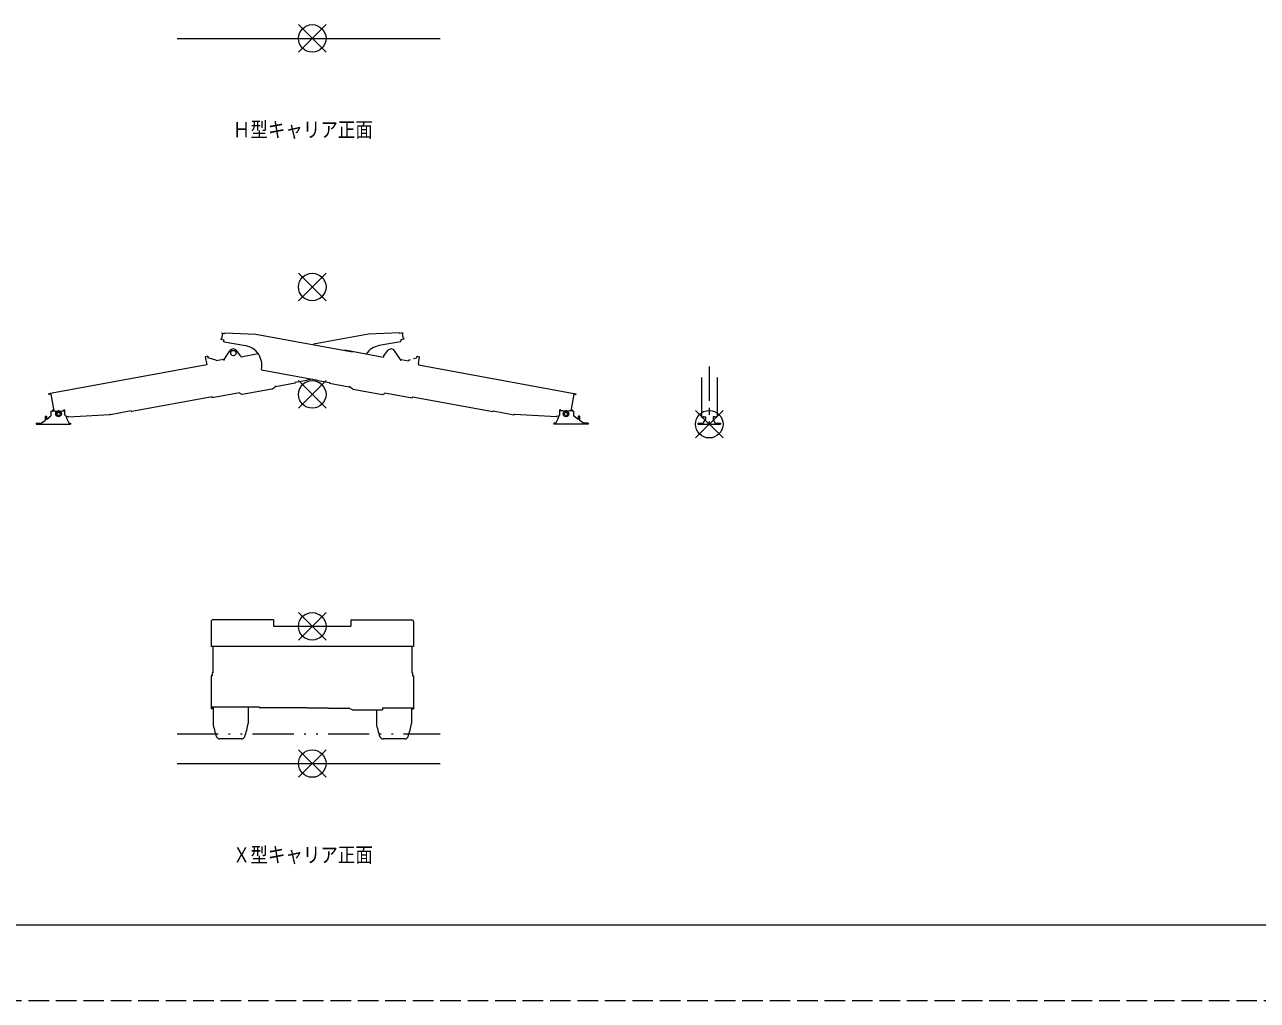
# Model space of a CAD drawing. Units: millimetres on the paper. Extents: x -420 to 420, y -297 to 297.
# Drawn here: x -281.1 to -101.4, y -297 to -154.9 of the extents above; entities that cross this region are included whole.
import ezdxf
from ezdxf.enums import TextEntityAlignment as Align

# ---------------------------------------------------------------- set-up
doc = ezdxf.new("R2010")
doc.units = ezdxf.units.MM
for name, pattern in [('CHAIN1', [8, 5, -1, 1, -1]), ('DASHED3', [4, 3, -1]), ('DASHED_DOUBLE_DOTTED', [11, 6, -1.5, 0.25, -1.5, 0.25, -1.5])]:
    doc.linetypes.add(name, pattern=pattern)
doc.layers.add('0-0_0', color=7, linetype='Continuous', lineweight=18)
doc.layers.add('0-1_1', color=7, linetype='DASHED3', lineweight=18)
doc.styles.add('ＭＳ ゴシック', font='')
doc.styles.get('ＭＳ ゴシック').set_extended_font_data('MS Gothic')

msp = doc.modelspace()

# ---------------------------------------------------------------- linework, layer by layer
at = {"layer": '0-0_0', "color": 5}
for p, q in [((-241.143, -154.882), (-237.143, -158.882)), ((-241.143, -158.882), (-237.143, -154.882)), ((-241.143, -191.093), (-237.143, -195.093)), ((-241.143, -195.093), (-237.143, -191.093)), ((-241.143, -206.733), (-237.143, -210.733)), ((-241.143, -210.733), (-237.143, -206.733)), ((-183.298, -211.082), (-179.298, -215.082)), ((-183.298, -215.082), (-179.298, -211.082)), ((-241.143, -240.521), (-237.143, -244.521)), ((-241.143, -244.521), (-237.143, -240.521)), ((-241.143, -264.51), (-237.143, -260.51)), ((-241.143, -260.51), (-237.143, -264.51))]:
    msp.add_line(p, q, dxfattribs=at)
at = {"layer": '0-0_0'}
for p, q in [((-258.839, -156.882), (-220.505, -156.882)), ((-252.461, -200.615), (-252.477, -200.704)), ((-252.477, -200.704), (-252.035, -200.785)), ((-252.461, -200.615), (-252.363, -200.633)), ((-252.309, -199.789), (-251.867, -199.87)), ((-252.035, -200.785), (-252.064, -200.942)), ((-251.983, -201.059), (-252.064, -200.942)), ((-251.983, -201.059), (-248.894, -201.626)), ((-251.847, -199.762), (-251.867, -199.87)), ((-251.827, -199.763), (-247.354, -199.952)), ((-247.354, -199.952), (-233.306, -202.531)), ((-226.302, -201.059), (-229.391, -201.626)), ((-226.439, -199.762), (-226.419, -199.87)), ((-225.976, -199.789), (-226.419, -199.87)), ((-226.302, -201.059), (-226.222, -200.942)), ((-225.808, -200.704), (-226.251, -200.785)), ((-226.251, -200.785), (-226.222, -200.942)), ((-225.96, -199.878), (-226.059, -199.896)), ((-226.059, -199.896), (-225.923, -200.633)), ((-225.976, -199.789), (-225.96, -199.878)), ((-225.825, -200.615), (-225.923, -200.633)), ((-225.825, -200.615), (-225.808, -200.704)), ((-252, -203.637), (-251.139, -202.378)), ((-249.541, -203.185), (-250.163, -202.358)), ((-247.006, -202.842), (-249.519, -203.303)), ((-234.401, -202.269), (-228.767, -203.303)), ((-228.745, -203.185), (-228.122, -202.356)), ((-226.286, -203.637), (-227.147, -202.378)), ((-254.521, -204.415), (-277.566, -208.646)), ((-254.382, -203.179), (-254.736, -203.244)), ((-254.736, -203.244), (-254.521, -204.415)), ((-254.382, -203.179), (-254.342, -203.396)), ((-253.161, -203.738), (-254.342, -203.396)), ((-253.161, -203.738), (-253.141, -203.846)), ((-252.098, -203.655), (-253.141, -203.846)), ((-252.098, -203.655), (-252.077, -203.773)), ((-251.978, -203.755), (-252.077, -203.773)), ((-252, -203.637), (-251.978, -203.755)), ((-249.541, -203.185), (-249.519, -203.303)), ((-228.745, -203.185), (-228.767, -203.303)), ((-226.286, -203.637), (-226.308, -203.755)), ((-226.308, -203.755), (-226.209, -203.773)), ((-226.188, -203.655), (-226.209, -203.773)), ((-226.188, -203.655), (-225.145, -203.846)), ((-225.125, -203.738), (-225.145, -203.846)), ((-225.125, -203.738), (-224.824, -203.651)), ((-224.395, -203.527), (-223.944, -203.396)), ((-223.904, -203.179), (-223.944, -203.396)), ((-223.904, -203.179), (-223.55, -203.244)), ((-223.55, -203.244), (-223.731, -204.228)), ((-223.731, -204.228), (-223.652, -204.242)), ((-223.652, -204.242), (-223.686, -204.429)), ((-223.686, -204.429), (-200.72, -208.646)), ((-246.526, -205.06), (-246.543, -205.154)), ((-246.543, -205.154), (-238.33, -206.662)), ((-239.143, -206.512), (-239.956, -206.662)), ((-182.423, -206.255), (-182.423, -211.945)), ((-180.173, -206.255), (-180.173, -211.945)), ((-245.053, -207.974), (-249.38, -208.768)), ((-245.053, -207.974), (-244.6, -207.667)), ((-244.52, -207.55), (-244.619, -207.569)), ((-244.619, -207.569), (-244.6, -207.667)), ((-244.52, -207.55), (-244.504, -207.639)), ((-241.652, -207.115), (-244.504, -207.639)), ((-239.947, -206.711), (-241.668, -207.027)), ((-241.668, -207.027), (-241.652, -207.115)), ((-239.956, -206.662), (-239.947, -206.711)), ((-238.33, -206.662), (-238.339, -206.711)), ((-238.339, -206.711), (-236.618, -207.027)), ((-236.618, -207.027), (-236.634, -207.115)), ((-236.634, -207.115), (-233.782, -207.639)), ((-233.766, -207.55), (-233.782, -207.639)), ((-233.766, -207.55), (-233.667, -207.569)), ((-233.667, -207.569), (-233.685, -207.667)), ((-233.233, -207.974), (-233.685, -207.667)), ((-233.233, -207.974), (-228.906, -208.768)), ((-277.566, -208.646), (-277.544, -208.764)), ((-277.249, -208.71), (-277.544, -208.764)), ((-277.249, -208.71), (-276.804, -211.132)), ((-253.742, -209.101), (-265.446, -211.25)), ((-253.742, -209.101), (-253.716, -209.239)), ((-249.733, -208.508), (-253.716, -209.239)), ((-249.733, -208.508), (-249.715, -208.606)), ((-249.38, -208.768), (-249.715, -208.606)), ((-228.906, -208.768), (-228.571, -208.606)), ((-228.553, -208.508), (-228.571, -208.606)), ((-228.553, -208.508), (-224.569, -209.239)), ((-224.544, -209.101), (-224.569, -209.239)), ((-224.544, -209.101), (-212.84, -211.25)), ((-201.037, -208.71), (-201.482, -211.132)), ((-201.037, -208.71), (-200.742, -208.764)), ((-200.72, -208.646), (-200.742, -208.764)), ((-275.038, -211.943), (-274.726, -211.926)), ((-274.721, -212.006), (-274.726, -211.926)), ((-274.721, -212.006), (-268.625, -211.685)), ((-268.521, -211.693), (-268.594, -211.606)), ((-265.517, -211.141), (-268.521, -211.693)), ((-265.517, -211.141), (-265.504, -211.21)), ((-265.504, -211.21), (-265.446, -211.25)), ((-212.781, -211.21), (-212.84, -211.25)), ((-212.769, -211.141), (-212.781, -211.21)), ((-212.769, -211.141), (-209.765, -211.693)), ((-209.765, -211.693), (-209.698, -211.613)), ((-209.661, -211.685), (-209.698, -211.613)), ((-203.564, -212.006), (-209.661, -211.685)), ((-203.564, -212.006), (-203.56, -211.926)), ((-203.248, -211.943), (-203.56, -211.926)), ((-182.948, -212.922), (-182.167, -212.922)), ((-182.948, -212.922), (-182.948, -213.082)), ((-182.948, -213.082), (-179.648, -213.082)), ((-182.423, -211.945), (-182.398, -211.945)), ((-182.398, -211.957), (-182.398, -211.945)), ((-182.398, -211.957), (-182.318, -211.957)), ((-182.318, -212.133), (-182.318, -211.957)), ((-182.318, -212.133), (-182.248, -212.133)), ((-182.248, -212.133), (-182.248, -212.064)), ((-182.248, -212.064), (-182.128, -212.064)), ((-182.167, -212.922), (-181.849, -212.372)), ((-182.128, -211.957), (-182.058, -211.957)), ((-182.128, -212.064), (-182.128, -211.957)), ((-182.058, -211.982), (-182.058, -211.957)), ((-182.058, -211.982), (-181.849, -212.009)), ((-181.849, -212.009), (-181.849, -212.372)), ((-180.538, -211.982), (-180.746, -212.009)), ((-180.746, -212.009), (-180.746, -212.372)), ((-180.746, -212.372), (-180.428, -212.922)), ((-180.538, -211.957), (-180.538, -211.982)), ((-180.538, -211.957), (-180.468, -211.957)), ((-180.468, -212.064), (-180.468, -211.957)), ((-180.428, -212.922), (-179.648, -212.922)), ((-180.278, -212.133), (-180.348, -212.133)), ((-180.278, -211.957), (-180.198, -211.957)), ((-180.278, -212.133), (-180.278, -211.957)), ((-180.198, -211.945), (-180.198, -211.957)), ((-180.198, -211.945), (-180.173, -211.945)), ((-179.648, -212.922), (-179.648, -213.082)), ((-253.893, -241.821), (-253.893, -245.471)), ((-244.783, -241.591), (-253.662, -241.591)), ((-244.783, -241.591), (-244.783, -242.521)), ((-233.503, -241.591), (-233.503, -242.521)), ((-233.503, -241.591), (-224.622, -241.591)), ((-224.393, -241.821), (-224.393, -245.471)), ((-244.783, -242.521), (-233.503, -242.521)), ((-224.393, -245.471), (-253.893, -245.471)), ((-253.653, -245.471), (-253.653, -249.292)), ((-224.633, -245.471), (-224.633, -249.292)), ((-253.733, -249.292), (-253.733, -249.732)), ((-253.653, -249.292), (-253.733, -249.292)), ((-253.893, -249.732), (-253.893, -254.532)), ((-253.733, -249.732), (-253.893, -249.732)), ((-224.553, -249.732), (-224.393, -249.732)), ((-224.393, -249.732), (-224.393, -254.532)), ((-253.733, -254.532), (-253.893, -254.532)), ((-253.733, -254.232), (-253.733, -254.532)), ((-253.733, -254.232), (-246.903, -254.232)), ((-253.608, -254.232), (-253.608, -256.666)), ((-248.478, -254.232), (-248.478, -256.666)), ((-239.903, -254.322), (-239.903, -254.372)), ((-239.903, -254.372), (-236.803, -254.372)), ((-236.803, -254.372), (-236.803, -254.462)), ((-236.803, -254.462), (-233.903, -254.462)), ((-233.903, -254.372), (-233.903, -254.462)), ((-233.903, -254.372), (-233.803, -254.372)), ((-233.803, -254.372), (-233.803, -254.472)), ((-233.303, -254.692), (-233.803, -254.472)), ((-233.303, -254.692), (-228.903, -254.692)), ((-229.808, -254.692), (-229.808, -256.666)), ((-228.903, -254.372), (-228.903, -254.692)), ((-228.903, -254.372), (-224.553, -254.372)), ((-224.678, -254.372), (-224.678, -256.666)), ((-224.553, -254.372), (-224.553, -254.532)), ((-224.553, -254.532), (-224.393, -254.532)), ((-249.461, -258.921), (-252.625, -258.921)), ((-225.661, -258.921), (-228.825, -258.921)), ((-258.839, -262.51), (-220.505, -262.51))]:
    msp.add_line(p, q, dxfattribs=at)
at = {"layer": '0-0_0', "linetype": 'CHAIN1'}
msp.add_line((-181.298, -204.698), (-181.298, -213.197), dxfattribs=at)
at = {"layer": '0-0_0', "color": 2}
for p, q in [((-278.057, -211.922), (-278.057, -212.526)), ((-277.867, -212.406), (-277.217, -211.843)), ((-277.217, -211.2), (-277.217, -211.843)), ((-277.217, -211.2), (-277.017, -211.2)), ((-277.017, -210.982), (-277.017, -211.2)), ((-276.897, -211.132), (-276.617, -211.132)), ((-276.617, -211.183), (-276.188, -211.113)), ((-276.617, -211.132), (-276.617, -211.183)), ((-276.035, -211.113), (-275.607, -211.183)), ((-275.607, -211.183), (-275.607, -211.132)), ((-275.607, -211.132), (-275.327, -211.132)), ((-275.327, -210.982), (-275.207, -210.982)), ((-275.327, -211.132), (-275.327, -210.982)), ((-275.207, -211.752), (-275.207, -210.982)), ((-275.207, -211.752), (-275.112, -211.752)), ((-275.112, -211.752), (-274.864, -212.396)), ((-203.174, -211.752), (-203.422, -212.396)), ((-203.079, -211.752), (-203.174, -211.752)), ((-202.959, -210.982), (-203.079, -210.982)), ((-203.079, -211.752), (-203.079, -210.982)), ((-202.959, -211.132), (-202.959, -210.982)), ((-202.679, -211.132), (-202.959, -211.132)), ((-202.25, -211.113), (-202.679, -211.183)), ((-202.679, -211.183), (-202.679, -211.132)), ((-201.669, -211.183), (-202.098, -211.113)), ((-201.669, -211.132), (-201.669, -211.183)), ((-201.389, -211.132), (-201.669, -211.132)), ((-201.269, -210.982), (-201.269, -211.2)), ((-201.069, -211.2), (-201.269, -211.2)), ((-201.069, -211.2), (-201.069, -211.843)), ((-200.419, -212.406), (-201.069, -211.843)), ((-200.229, -211.922), (-200.229, -212.526)), ((-279.362, -212.922), (-278.612, -212.922)), ((-279.362, -212.922), (-279.362, -213.082)), ((-279.362, -213.082), (-274.362, -213.082)), ((-278.612, -212.885), (-278.057, -212.526)), ((-278.612, -212.885), (-278.612, -212.922)), ((-274.864, -212.396), (-274.612, -212.885)), ((-274.612, -212.885), (-274.612, -212.922)), ((-274.612, -212.922), (-274.362, -212.922)), ((-274.362, -212.922), (-274.362, -213.082)), ((-203.924, -212.922), (-203.924, -213.082)), ((-203.674, -212.922), (-203.924, -212.922)), ((-198.924, -213.082), (-203.924, -213.082)), ((-203.422, -212.396), (-203.674, -212.885)), ((-203.674, -212.885), (-203.674, -212.922)), ((-199.674, -212.885), (-200.229, -212.526)), ((-199.674, -212.885), (-199.674, -212.922)), ((-198.924, -212.922), (-199.674, -212.922)), ((-198.924, -212.922), (-198.924, -213.082))]:
    msp.add_line(p, q, dxfattribs=at)
at = {"layer": '0-0_0', "linetype": 'DASHED_DOUBLE_DOTTED'}
msp.add_line((-258.839, -258.161), (-220.505, -258.161), dxfattribs=at)
at = {"layer": '0-0_0'}
for points in [[(-252.309, -199.789), (-252.326, -199.878), (-252.227, -199.896), (-252.363, -200.633)], [(-226.439, -199.762), (-230.931, -199.952), (-238.977, -201.429)], [(-268.625, -211.685), (-268.593, -211.623), (-268.594, -211.606)], [(-180.348, -212.133), (-180.348, -212.064), (-180.468, -212.064)], [(-224.633, -249.292), (-224.553, -249.292), (-224.553, -249.732)], [(-246.903, -254.227), (-246.903, -254.322), (-239.903, -254.322)]]:
    msp.add_lwpolyline(points, dxfattribs=at)
at = {"layer": '0-0_0', "color": 2}
for points in [[(-278.057, -211.922), (-277.867, -211.922), (-277.867, -212.406)], [(-277.017, -210.982), (-276.897, -210.982), (-276.897, -211.132)], [(-201.269, -210.982), (-201.389, -210.982), (-201.389, -211.132)], [(-200.229, -211.922), (-200.419, -211.922), (-200.419, -212.406)]]:
    msp.add_lwpolyline(points, dxfattribs=at)
at = {"layer": '0-0_0', "color": 5}
for centre in [(-239.143, -156.882), (-239.143, -193.093), (-239.143, -208.733), (-181.298, -213.082), (-239.143, -242.521), (-239.143, -262.51)]:
    msp.add_circle(centre, 2, dxfattribs=at)
at = {"layer": '0-0_0'}
msp.add_circle((-250.644, -202.717), 0.39, dxfattribs=at)
at = {"layer": '0-0_0', "color": 2}
for centre, radius in [((-276.112, -211.582), 0.415), ((-276.112, -211.582), 0.25), ((-202.174, -211.582), 0.415), ((-202.174, -211.582), 0.25)]:
    msp.add_circle(centre, radius, dxfattribs=at)
at = {"layer": '0-0_0'}
for centre, radius, start, end in [((-250.644, -202.717), 0.6, 36.75825, 145.63077), ((-249.427, -204.528), 2.95, 349.5961, 79.59611), ((-228.859, -204.528), 2.95, 100.4039, 145.15368), ((-227.642, -202.717), 0.6, 34.36923, 143.07203), ((-253.663, -241.821), 0.23, 90, 180.00001), ((-224.623, -241.821), 0.23, 0, 90.11297), ((-243.737, -255.067), 10, 189.20109, 200.67415), ((-258.349, -255.067), 10, 339.32585, 350.79891), ((-219.937, -255.067), 10, 189.20109, 200.67415), ((-234.549, -255.067), 10, 339.32585, 350.79891), ((-252.625, -258.421), 0.5, 200.67415, 270), ((-249.461, -258.421), 0.5, 270, 339.32585), ((-228.825, -258.421), 0.5, 200.67415, 270), ((-225.661, -258.421), 0.5, 270, 339.32585)]:
    msp.add_arc(centre, radius, start, end, dxfattribs=at)
at = {"layer": '0-0_0', "color": 2}
for centre, start, end in [((-276.112, -211.582), 80.68988, 99.34442), ((-202.174, -211.582), 80.65558, 99.31012)]:
    msp.add_arc(centre, 0.475, start, end, dxfattribs=at)
at = {"layer": '0-1_1', "linetype": 'Continuous'}
msp.add_line((-411.5, -286), (411.5, -286), dxfattribs=at)
at = {"layer": '0-1_1'}
msp.add_line((-420.5, -297), (420.5, -297), dxfattribs=at)
msp.add_line((-420.5, -297), (420.5, -297), dxfattribs=at)

# ---------------------------------------------------------------- texts
at = {"layer": '0-0_0', "style": 'ＭＳ ゴシック', "width": 0.85}
for s, p in [('Ｈ型キャリア正面', (-250.714, -171.939)), ('Ｘ型キャリア正面', (-250.714, -277.568))]:
    msp.add_text(s, height=2.199, dxfattribs=at).set_placement(p, align=Align.BOTTOM_LEFT)

doc.saveas('drawing.dxf')
